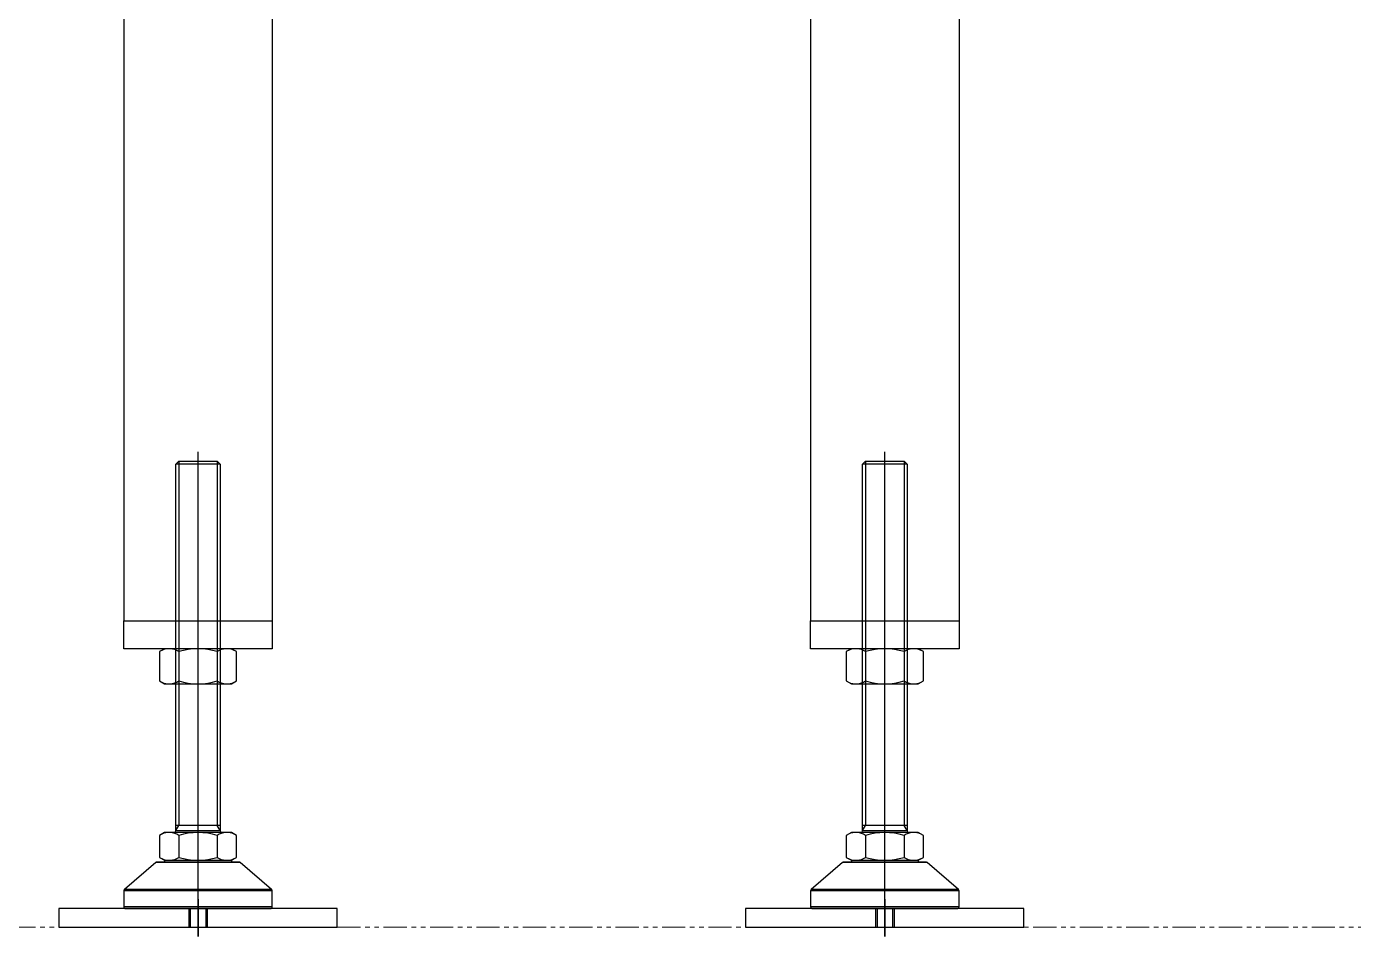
# Model space of a CAD drawing. Header units: inches. Extents: x 0 to 23821, y 0 to 11279.
# Drawn here: x 2345 to 3060, y 6389 to 6879 of the extents above; entities that cross this region are included whole.
import ezdxf

# ---------------------------------------------------------------- set-up
doc = ezdxf.new("R2010")
doc.units = ezdxf.units.IN
doc.header["$LTSCALE"] = 10
doc.header["$MEASUREMENT"] = 0
doc.linetypes.add('PHANTOM', pattern=[2.5, 1.25, -0.25, 0.25, -0.25, 0.25, -0.25])
doc.layers.add('33', color=3, linetype='PHANTOM', lineweight=9)

# ---------------------------------------------------------------- blocks, each defined once
blk = doc.blocks.new('A$Cd79cac07')
at = {"color": 0}
for p, q in [((-2620, 0), (-2620, -774.5)), ((-2540, 0), (-2540, -774.5)), ((-2250, -80), (-2250, -774.5)), ((-2170, -80), (-2170, -774.5)), ((-2580, -944.5), (-2580, -683.5)), ((-2210, -944.5), (-2210, -683.5)), ((-2592, -690.12), (-2590.38, -688.5)), ((-2568, -690.12), (-2592, -690.12)), ((-2590.38, -688.5), (-2569.62, -688.5)), ((-2590.38, -688.5), (-2590.38, -764.5)), ((-2590.38, -690.12), (-2590.38, -884.69)), ((-2569.62, -688.5), (-2568, -690.12)), ((-2569.62, -688.5), (-2569.62, -764.5)), ((-2569.62, -690.12), (-2569.62, -884.69)), ((-2222, -690.12), (-2220.38, -688.5)), ((-2198, -690.12), (-2222, -690.12)), ((-2220.38, -688.5), (-2220.38, -764.5)), ((-2220.38, -688.5), (-2199.62, -688.5)), ((-2220.38, -690.12), (-2220.38, -884.69)), ((-2199.62, -688.5), (-2199.62, -764.5)), ((-2199.62, -688.5), (-2198, -690.12)), ((-2199.62, -690.12), (-2199.62, -884.69)), ((-2620, -774.5), (-2540, -774.5)), ((-2620, -774.5), (-2540, -774.5)), ((-2620, -789.5), (-2620, -774.5)), ((-2540, -774.5), (-2540, -789.5)), ((-2250, -774.5), (-2170, -774.5)), ((-2250, -789.5), (-2250, -774.5)), ((-2250, -774.5), (-2170, -774.5)), ((-2170, -774.5), (-2170, -789.5)), ((-2540, -789.5), (-2620, -789.5)), ((-2590.39, -791.11), (-2590.39, -806.89)), ((-2569.61, -791.11), (-2569.61, -806.89)), ((-2170, -789.5), (-2250, -789.5)), ((-2220.39, -791.11), (-2220.39, -806.89)), ((-2199.61, -791.11), (-2199.61, -806.89)), ((-2568, -884.69), (-2592, -884.69)), ((-2592, -887.5), (-2590.38, -884.69)), ((-2568, -887.5), (-2569.62, -884.69)), ((-2198, -884.69), (-2222, -884.69)), ((-2222, -887.5), (-2220.38, -884.69)), ((-2198, -887.5), (-2199.62, -884.69)), ((-2568, -887.7), (-2592, -887.7)), ((-2590.39, -890.11), (-2590.39, -901.89)), ((-2569.61, -890.11), (-2569.61, -901.89)), ((-2198, -887.7), (-2222, -887.7)), ((-2220.39, -890.11), (-2220.39, -901.89)), ((-2199.61, -890.11), (-2199.61, -901.89)), ((-2557.22, -904.74), (-2602.78, -904.74)), ((-2598, -903.5), (-2598, -904.5)), ((-2562, -903.5), (-2562, -904.5)), ((-2187.22, -904.74), (-2232.78, -904.74)), ((-2228, -903.5), (-2228, -904.5)), ((-2192, -903.5), (-2192, -904.5)), ((-2540, -919.96), (-2620, -919.96)), ((-2540.35, -919.2), (-2619.65, -919.2)), ((-2170, -919.96), (-2250, -919.96)), ((-2170.35, -919.2), (-2249.65, -919.2)), ((-2540, -928.5), (-2620, -928.5)), ((-2580, -924.5), (-2580, -944.5)), ((-2170, -928.5), (-2250, -928.5)), ((-2210, -924.5), (-2210, -944.5)), ((-2585, -929.5), (-2585, -939.5)), ((-2584.19, -929.5), (-2584.19, -939.5)), ((-2575.81, -929.5), (-2575.81, -939.5)), ((-2575, -929.5), (-2575, -939.5)), ((-2215, -929.5), (-2215, -939.5)), ((-2214.19, -929.5), (-2214.19, -939.5)), ((-2205.81, -929.5), (-2205.81, -939.5)), ((-2205, -929.5), (-2205, -939.5))]:
    blk.add_line(p, q, dxfattribs=at)
for points in [[(-2592, -887.7), (-2592, -690.12)], [(-2568, -690.12), (-2568, -887.7)], [(-2222, -887.7), (-2222, -690.12)], [(-2198, -690.12), (-2198, -887.7)]]:
    blk.add_lwpolyline(points, dxfattribs=at)
for points in [[(-2562, -789.5), (-2598, -789.5), (-2600.78, -791.11), (-2600.78, -806.89), (-2598, -808.5), (-2562, -808.5), (-2559.22, -806.89), (-2559.22, -791.11)], [(-2192, -789.5), (-2228, -789.5), (-2230.78, -791.11), (-2230.78, -806.89), (-2228, -808.5), (-2192, -808.5), (-2189.22, -806.89), (-2189.22, -791.11)], [(-2562, -888.5), (-2598, -888.5), (-2600.78, -890.11), (-2600.78, -901.89), (-2598, -903.5), (-2562, -903.5), (-2559.22, -901.89), (-2559.22, -890.11)], [(-2192, -888.5), (-2228, -888.5), (-2230.78, -890.11), (-2230.78, -901.89), (-2228, -903.5), (-2192, -903.5), (-2189.22, -901.89), (-2189.22, -890.11)], [(-2505, -929.5), (-2655, -929.5), (-2655, -939.5), (-2505, -939.5)], [(-2135, -929.5), (-2285, -929.5), (-2285, -939.5), (-2135, -939.5)]]:
    blk.add_lwpolyline(points, close=True, dxfattribs=at)
for points in [[(-2557.87, -904.5), (-2602.13, -904.5, 0.179033), (-2602.78, -904.74), (-2619.65, -919.2, 0.218944), (-2620, -919.96), (-2620, -928.5, 0.414214), (-2619, -929.5), (-2541, -929.5, 0.414214), (-2540, -928.5), (-2540, -919.96, 0.218944), (-2540.35, -919.2), (-2557.22, -904.74, 0.179033)], [(-2187.87, -904.5), (-2232.13, -904.5, 0.179033), (-2232.78, -904.74), (-2249.65, -919.2, 0.218944), (-2250, -919.96), (-2250, -928.5, 0.414214), (-2249, -929.5), (-2171, -929.5, 0.414214), (-2170, -928.5), (-2170, -919.96, 0.218944), (-2170.35, -919.2), (-2187.22, -904.74, 0.179033)]]:
    blk.add_lwpolyline(points, format="xyb", close=True, dxfattribs=at)
for centre, radius, start, end in [((-2595.59, -798.7), 9.2, 55.61575, 115.61575), ((-2580, -823.89), 34.39, 72.41205, 107.58795), ((-2564.41, -798.7), 9.2, 64.38425, 124.38425), ((-2225.59, -798.7), 9.2, 55.61575, 115.61575), ((-2210, -823.89), 34.39, 72.41205, 107.58795), ((-2194.41, -798.7), 9.2, 64.38425, 124.38425), ((-2595.59, -799.3), 9.2, 244.38425, 304.38425), ((-2580, -774.11), 34.39, 252.41205, 287.58795), ((-2564.41, -799.3), 9.2, 235.61575, 295.61575), ((-2225.59, -799.3), 9.2, 244.38425, 304.38425), ((-2210, -774.11), 34.39, 252.41205, 287.58795), ((-2194.41, -799.3), 9.2, 235.61575, 295.61575), ((-2595.59, -897.7), 9.2, 55.61575, 115.61575), ((-2592.8, -887.7), 0.8, 270, 0), ((-2580, -922.89), 34.39, 72.41205, 107.58795), ((-2564.41, -897.7), 9.2, 64.38425, 124.38425), ((-2567.2, -887.7), 0.8, 180, 270), ((-2225.59, -897.7), 9.2, 55.61575, 115.61575), ((-2222.8, -887.7), 0.8, 270, 0), ((-2210, -922.89), 34.39, 72.41205, 107.58795), ((-2194.41, -897.7), 9.2, 64.38425, 124.38425), ((-2197.2, -887.7), 0.8, 180, 270), ((-2595.59, -894.3), 9.2, 244.38425, 304.38425), ((-2580, -869.11), 34.39, 252.41205, 287.58795), ((-2564.41, -894.3), 9.2, 235.61575, 295.61575), ((-2225.59, -894.3), 9.2, 244.38425, 304.38425), ((-2210, -869.11), 34.39, 252.41205, 287.58795), ((-2194.41, -894.3), 9.2, 235.61575, 295.61575)]:
    blk.add_arc(centre, radius, start, end, dxfattribs=at)

msp = doc.modelspace()

# ---------------------------------------------------------------- linework, layer by layer
at = {"layer": '33'}
msp.add_line((1437.14339049, 6394.23973882, -227228.55083111), (8237.14339049, 6394.23973882, -227228.55083111), dxfattribs=at)

# ---------------------------------------------------------------- block references
at = {"color": 252}
msp.add_blockref('A$Cd79cac07', (5017.14339049, 7333.73973882, -227228.55083111), dxfattribs=at)

doc.saveas('drawing.dxf')
